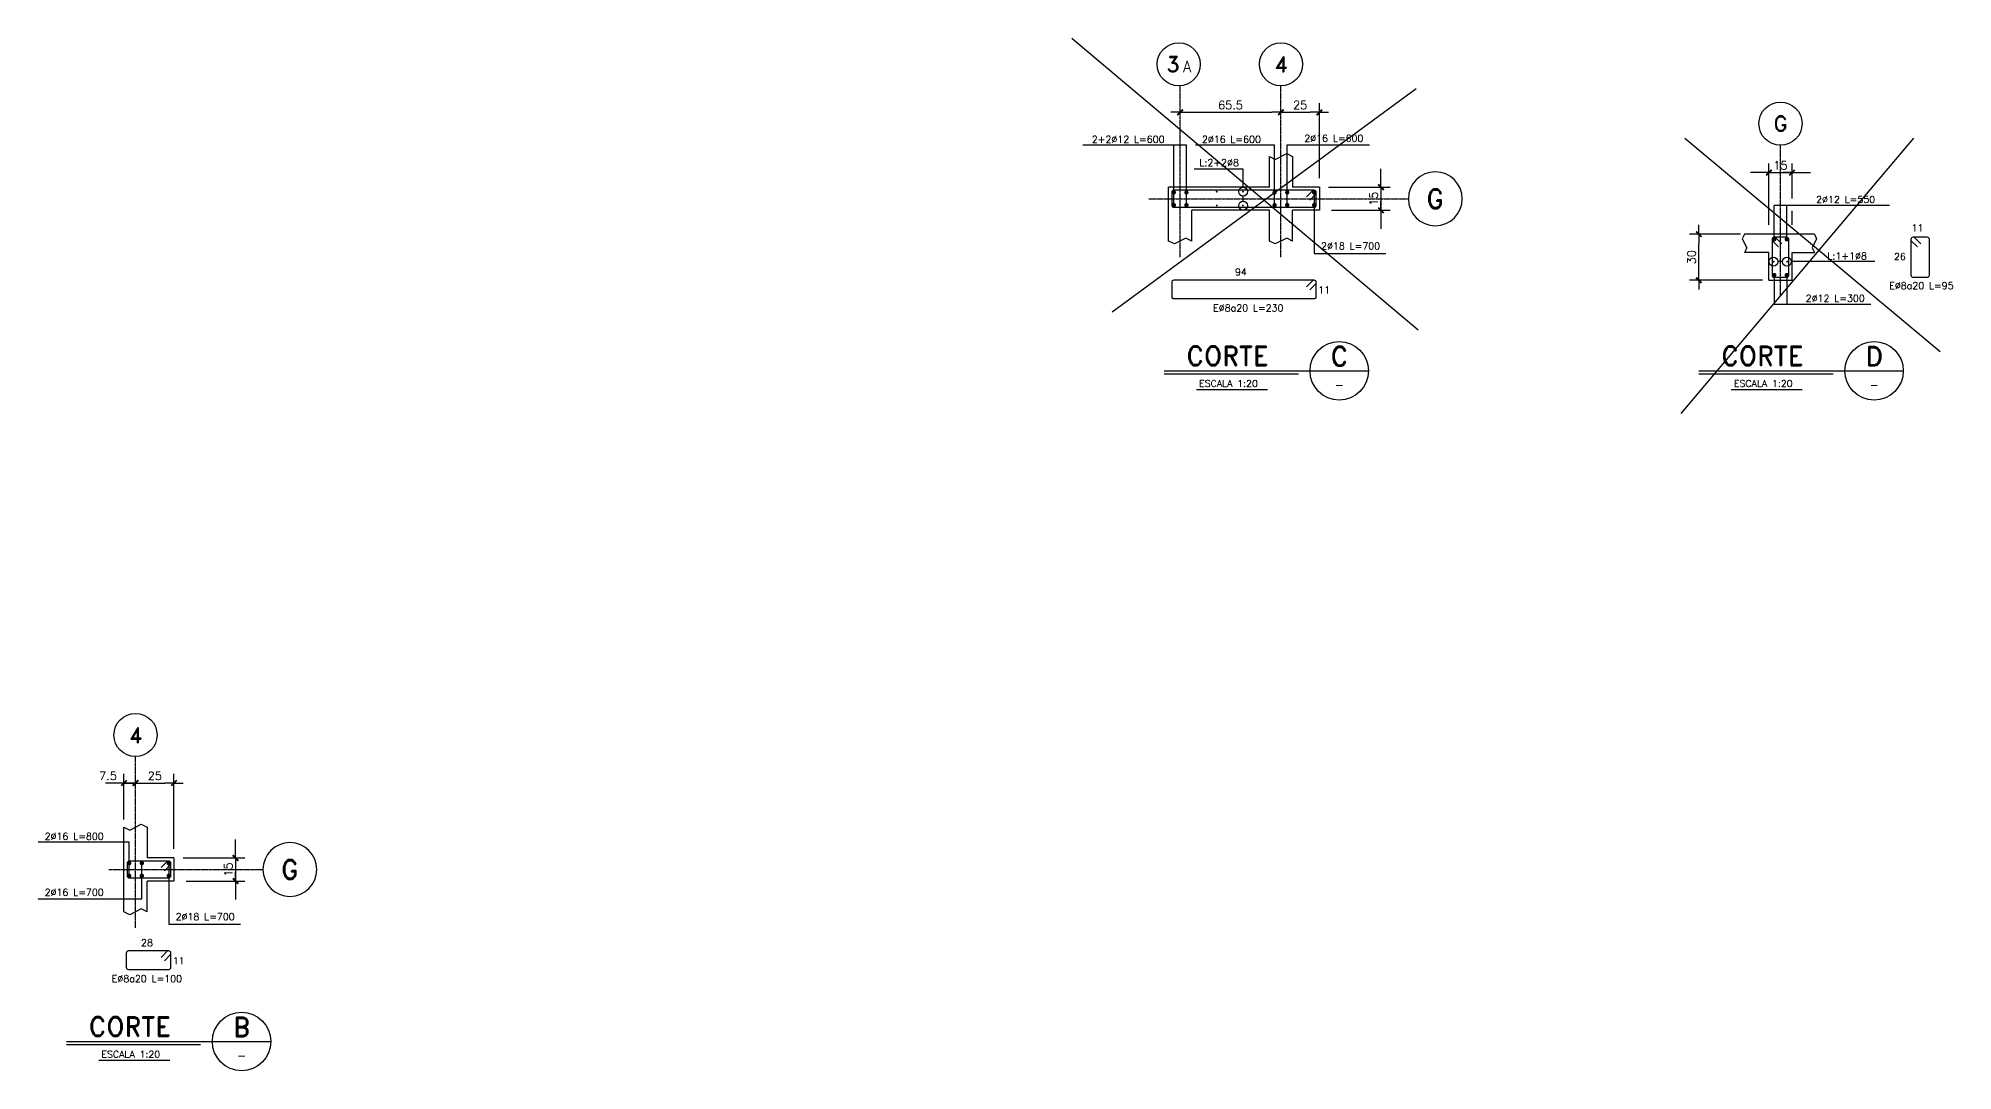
# Model space of a CAD drawing. Header units: millimetres. Extents: x 7445 to 13932, y -1320 to 2057.
# Drawn here: x 10822 to 13932, y -963 to 715 of the extents above; entities that cross this region are included whole.
import ezdxf
from ezdxf.enums import TextEntityAlignment as Align

# ---------------------------------------------------------------- set-up
doc = ezdxf.new("R2010")
doc.units = ezdxf.units.MM
doc.header["$LTSCALE"] = 0.5
doc.linetypes.add('EJES', pattern=[12.5, 10, -1, 0.5, -1])
for name, color, linetype in [('A-LINEA 015', 6, 'Continuous'), ('CONTORNOS', 3, 'Continuous'), ('CORTES', 5, 'Continuous')]:
    doc.layers.add(name, color=color, linetype=linetype)
doc.styles.add('ROMAND', font='romand')
doc.styles.add('ROMANS', font='romans')
doc.styles.add('ROMANS0', font='romans.shx')
doc.styles.add('SIETE50', font='ROMAND.SHX', dxfattribs={"height": 31.5})
doc.dimstyles.new('ING20', dxfattribs={"dimscale": 50, "dimtxt": 0.27, "dimasz": 0.3, "dimexe": 0.3, "dimexo": 1, "dimgap": 0.1, "dimtad": 1, "dimlfac": 0.4, "dimzin": 12, "dimdsep": 46, "dimtxsty": 'ROMANS', "dimblk1": 'TICK1', "dimblk2": 'TICK1', "dimsah": 1, "dimcen": 0.09, "dimse1": 1, "dimse2": 1, "dimclrd": 2, "dimclre": 1, "dimclrt": 3, "dimadec": 0, "dimazin": 0, "dimtfac": 1, "dimtix": 1, "dimtmove": 2, "dimatfit": 3, "dimldrblk": 'TICK1', "dimfxl": 1, "dimtolj": 1, "dimtzin": 12, "dimarcsym": 0})

# ---------------------------------------------------------------- blocks, each defined once
blk = doc.blocks.new('TICK1')
at = {"color": 2}
for points in [[(0, 0), (-1, 0)], [(0, 0), (1, 0)]]:
    blk.add_lwpolyline(points, dxfattribs=at)
at = {"color": 2, "const_width": 0.2}
blk.add_lwpolyline([(-0.3, -0.3), (0.3, 0.3)], dxfattribs=at)
blk = doc.blocks.new('*D51')
at = {"layer": 'CORTES', "color": 2, "lineweight": -2}
for p, q in [((13618.6, 496.8), (13603.6, 496.8)), ((13633.6, 496.8), (13671.1, 496.8)), ((13686.1, 496.8), (13701.1, 496.8))]:
    blk.add_line(p, q, dxfattribs=at)
at = {"layer": 'Defpoints', "color": 0}
for p in [(13633.6, 496.8), (13671.1, 496.8), (13671.1, 496.8)]:
    blk.add_point(p, dxfattribs=at)
at = {"layer": 'CORTES', "color": 2, "lineweight": -2, "xscale": 15, "yscale": 15, "zscale": 15}
blk.add_blockref('TICK1', (13633.6, 496.8), dxfattribs=at)
at = {"layer": 'CORTES', "color": 2, "lineweight": -2, "xscale": 15, "yscale": 15, "zscale": 15, "rotation": 180}
blk.add_blockref('TICK1', (13671.1, 496.8), dxfattribs=at)
at = {"layer": 'CORTES', "color": 3, "insert": (13652.3, 508.5), "char_height": 13.5, "attachment_point": 5, "style": 'ROMANS'}
blk.add_mtext('\\A1;15', dxfattribs=at)
blk = doc.blocks.new('*D52')
at = {"layer": 'CORTES', "color": 2, "lineweight": -2}
blk.add_line((13519.6, 336.8), (13519.6, 381.8), dxfattribs=at)
at = {"layer": 'Defpoints', "color": 0}
for p in [(13519.6, 396.8), (13519.6, 396.8), (13519.6, 321.8)]:
    blk.add_point(p, dxfattribs=at)
at = {"layer": 'CORTES', "color": 2, "lineweight": -2, "xscale": 15, "yscale": 15, "zscale": 15}
for p, rotation in [((13519.6, 396.8), 90), ((13519.6, 321.8), 270)]:
    blk.add_blockref('TICK1', p, dxfattribs=dict(at, rotation=rotation))
at = {"layer": 'CORTES', "color": 3, "insert": (13507.8, 359.3), "char_height": 13.5, "attachment_point": 5, "rotation": 90, "style": 'ROMANS'}
blk.add_mtext('\\A1;30', dxfattribs=at)
blk = doc.blocks.new('t-corte')
at = {"color": 6}
for p, q in [((-169.7, -4.9), (162.3, -4.9)), ((-169.7, -9.9), (48.3, -9.9))]:
    blk.add_line(p, q, dxfattribs=at)
at = {"color": 3}
blk.add_line((-117.3, -35.3), (-1.8, -35.3), dxfattribs=at)
blk.add_circle((114.8, -4.9), 47.5, dxfattribs=at)
at = {"color": 6, "style": 'SIETE50'}
blk.add_text('CORTE', height=31.5, dxfattribs=at).set_placement((-133.4, 3.7))
blk.add_attdef('A', text='', height=31.5, dxfattribs=at).set_placement((114.9, 18.7), align=Align.MIDDLE_CENTER)
at = {"color": 3, "style": 'ROMANS'}
blk.add_attdef('ESCALA', (-113, -31.1), '', height=11.2, dxfattribs=at)
blk.add_attdef('-', text='', height=13, dxfattribs=at).set_placement((115, -27.7), align=Align.MIDDLE)
blk = doc.blocks.new('EJE-1')
at = {"color": 3, "linetype": 'Continuous'}
blk.add_circle((0, 0), 35, dxfattribs=at)
at = {"color": 5, "linetype": 'Continuous', "style": 'ROMAND'}
blk.add_attdef('0', text='', height=25, dxfattribs=at).set_placement((0.2, 0), align=Align.MIDDLE)
blk = doc.blocks.new('*D53')
at = {"layer": 'CORTES', "color": 2, "lineweight": -2}
for p, q in [((11142.2, -602.4), (11142.2, -587.4)), ((11142.2, -617.4), (11142.2, -654.9)), ((11142.2, -669.9), (11142.2, -684.9))]:
    blk.add_line(p, q, dxfattribs=at)
at = {"layer": 'Defpoints', "color": 0}
for p in [(11142.2, -617.4), (11142.2, -654.9), (11142.2, -654.9)]:
    blk.add_point(p, dxfattribs=at)
at = {"layer": 'CORTES', "color": 2, "lineweight": -2, "xscale": 15, "yscale": 15, "zscale": 15}
for p, rotation in [((11142.2, -617.4), 270), ((11142.2, -654.9), 90)]:
    blk.add_blockref('TICK1', p, dxfattribs=dict(at, rotation=rotation))
at = {"layer": 'CORTES', "color": 3, "insert": (11130.5, -636.2), "char_height": 13.5, "attachment_point": 5, "rotation": 90, "style": 'ROMANS'}
blk.add_mtext('\\A1;15', dxfattribs=at)
blk = doc.blocks.new('*D54')
at = {"layer": 'CORTES', "color": 2, "lineweight": -2}
blk.add_line((10994.7, -495.6), (11027.2, -495.6), dxfattribs=at)
at = {"layer": 'Defpoints', "color": 0}
for p in [(10979.7, -495.6), (11042.2, -495.6), (11042.2, -495.6)]:
    blk.add_point(p, dxfattribs=at)
at = {"layer": 'CORTES', "color": 2, "lineweight": -2, "xscale": 15, "yscale": 15, "zscale": 15, "rotation": 180}
blk.add_blockref('TICK1', (10979.7, -495.6), dxfattribs=at)
at = {"layer": 'CORTES', "color": 2, "lineweight": -2, "xscale": 15, "yscale": 15, "zscale": 15}
blk.add_blockref('TICK1', (11042.2, -495.6), dxfattribs=at)
at = {"layer": 'CORTES', "color": 3, "insert": (11011, -483.9), "char_height": 13.5, "attachment_point": 5, "style": 'ROMANS'}
blk.add_mtext('\\A1;25', dxfattribs=at)
blk = doc.blocks.new('*D55')
at = {"layer": 'CORTES', "color": 2, "lineweight": -2}
for p, q in [((10946, -495.6), (10931, -495.6)), ((10979.7, -495.6), (10961, -495.6)), ((10994.7, -495.6), (11009.7, -495.6))]:
    blk.add_line(p, q, dxfattribs=at)
at = {"layer": 'Defpoints', "color": 0}
for p in [(10961, -495.6), (10961, -495.6), (10979.7, -495.6)]:
    blk.add_point(p, dxfattribs=at)
at = {"layer": 'CORTES', "color": 2, "lineweight": -2, "xscale": 15, "yscale": 15, "zscale": 15}
blk.add_blockref('TICK1', (10961, -495.6), dxfattribs=at)
at = {"layer": 'CORTES', "color": 2, "lineweight": -2, "xscale": 15, "yscale": 15, "zscale": 15, "rotation": 180}
blk.add_blockref('TICK1', (10979.7, -495.6), dxfattribs=at)
at = {"layer": 'CORTES', "color": 3, "insert": (10934.9, -483.9), "char_height": 13.5, "attachment_point": 5, "style": 'ROMANS'}
blk.add_mtext('\\A1;7.5', dxfattribs=at)
blk = doc.blocks.new('*D56')
at = {"layer": 'CORTES', "color": 2, "lineweight": -2}
for p, q in [((13003.2, 488), (13003.2, 503)), ((13003.2, 473), (13003.2, 435.5)), ((13003.2, 420.5), (13003.2, 405.5))]:
    blk.add_line(p, q, dxfattribs=at)
at = {"layer": 'Defpoints', "color": 0}
for p in [(13003.2, 473), (13003.2, 435.5), (13003.2, 435.5)]:
    blk.add_point(p, dxfattribs=at)
at = {"layer": 'CORTES', "color": 2, "lineweight": -2, "xscale": 15, "yscale": 15, "zscale": 15}
for p, rotation in [((13003.2, 473), 270), ((13003.2, 435.5), 90)]:
    blk.add_blockref('TICK1', p, dxfattribs=dict(at, rotation=rotation))
at = {"layer": 'CORTES', "color": 3, "insert": (12991.4, 454.3), "char_height": 13.5, "attachment_point": 5, "rotation": 90, "style": 'ROMANS'}
blk.add_mtext('\\A1;15', dxfattribs=at)
blk = doc.blocks.new('*D57')
at = {"layer": 'CORTES', "color": 2, "lineweight": -2}
blk.add_line((12855.7, 594.8), (12888.2, 594.8), dxfattribs=at)
at = {"layer": 'Defpoints', "color": 0}
for p in [(12840.7, 594.8), (12903.2, 594.8), (12903.2, 594.8)]:
    blk.add_point(p, dxfattribs=at)
at = {"layer": 'CORTES', "color": 2, "lineweight": -2, "xscale": 15, "yscale": 15, "zscale": 15, "rotation": 180}
blk.add_blockref('TICK1', (12840.7, 594.8), dxfattribs=at)
at = {"layer": 'CORTES', "color": 2, "lineweight": -2, "xscale": 15, "yscale": 15, "zscale": 15}
blk.add_blockref('TICK1', (12903.2, 594.8), dxfattribs=at)
at = {"layer": 'CORTES', "color": 3, "insert": (12871.9, 606.6), "char_height": 13.5, "attachment_point": 5, "style": 'ROMANS'}
blk.add_mtext('\\A1;25', dxfattribs=at)
blk = doc.blocks.new('*D58')
at = {"layer": 'CORTES', "color": 2, "lineweight": -2}
blk.add_line((12691.9, 594.8), (12825.7, 594.8), dxfattribs=at)
at = {"layer": 'Defpoints', "color": 0}
for p in [(12676.9, 594.8), (12840.7, 594.8), (12840.7, 594.8)]:
    blk.add_point(p, dxfattribs=at)
at = {"layer": 'CORTES', "color": 2, "lineweight": -2, "xscale": 15, "yscale": 15, "zscale": 15, "rotation": 180}
blk.add_blockref('TICK1', (12676.9, 594.8), dxfattribs=at)
at = {"layer": 'CORTES', "color": 2, "lineweight": -2, "xscale": 15, "yscale": 15, "zscale": 15}
blk.add_blockref('TICK1', (12840.7, 594.8), dxfattribs=at)
at = {"layer": 'CORTES', "color": 3, "insert": (12758.8, 606.6), "char_height": 13.5, "attachment_point": 5, "style": 'ROMANS'}
blk.add_mtext('\\A1;65.5', dxfattribs=at)
blk = doc.blocks.new('eje-3')
at = {"color": 3, "linetype": 'Continuous'}
blk.add_circle((0, 0), 35, dxfattribs=at)
at = {"color": 5, "linetype": 'Continuous', "style": 'ROMAND'}
for height, p in [(25, (-9.2, 0)), (18, (13.7, -3.6))]:
    blk.add_attdef('0', text='', height=height, dxfattribs=at).set_placement(p, align=Align.MIDDLE)

msp = doc.modelspace()

# ---------------------------------------------------------------- linework, layer by layer
at = {"layer": 'CONTORNOS', "ltscale": 0.5}
for p, q in [((12500.917, 715.198), (13063.871, 240.972)), ((12566.377, 270.407), (13060.598, 633.435)), ((13490.963, 105.324), (13868.82, 552.929)), ((13497.058, 552.929), (13911.481, 205.807))]:
    msp.add_line(p, q, dxfattribs=at)
at = {"layer": 'CONTORNOS', "color": 2, "ltscale": 0.5}
for p, q in [((12821.915, 523.004), (12831.29, 518.316)), ((12831.29, 518.316), (12850.04, 527.691)), ((12850.04, 527.691), (12859.415, 523.004)), ((12667.54, 380.816), (12658.165, 385.504)), ((12686.29, 390.191), (12667.54, 380.816)), ((12695.665, 385.504), (12686.29, 390.191)), ((12831.29, 380.816), (12821.915, 385.504)), ((12850.04, 390.191), (12831.29, 380.816)), ((12859.415, 385.504), (12850.04, 390.191)), ((13594.072, 396.791), (13590.322, 389.291)), ((13590.322, 389.291), (13597.822, 374.291)), ((13597.822, 374.291), (13594.072, 366.791)), ((13711.065, 389.291), (13703.565, 374.291)), ((13703.565, 374.291), (13707.315, 366.791)), ((13707.315, 396.791), (13711.065, 389.291)), ((10960.953, -567.415), (10970.328, -572.102)), ((10970.328, -572.102), (10989.078, -562.727)), ((10989.078, -562.727), (10998.453, -567.415)), ((10970.328, -709.602), (10960.953, -704.915)), ((10989.078, -700.227), (10970.328, -709.602)), ((10998.453, -704.915), (10989.078, -700.227))]:
    msp.add_line(p, q, dxfattribs=at)
at = {"layer": 'CORTES', "color": 1, "linetype": 'EJES'}
for p, q in [((12676.915, 359.409), (12676.915, 637.862)), ((12840.665, 359.409), (12840.665, 637.862)), ((13652.323, 297.41), (13652.323, 541.408)), ((12626.142, 454.254), (13047.781, 454.254)), ((10979.703, -731.01), (10979.703, -452.556)), ((10936.572, -636.165), (11186.819, -636.165))]:
    msp.add_line(p, q, dxfattribs=at)
at = {"layer": 'CORTES', "color": 1}
for p, q in [((12903.165, 488.004), (12903.165, 609.801)), ((12518.58, 541.835), (12687.165, 541.835)), ((12666.665, 444.006), (12666.665, 541.835)), ((12687.165, 444.006), (12687.165, 541.835)), ((12701.925, 541.835), (12830.415, 541.835)), ((12830.415, 444.006), (12830.415, 541.835)), ((12850.915, 443.892), (12850.915, 541.835)), ((12850.915, 541.835), (12984.799, 541.835)), ((12779.304, 502.407), (12699.765, 502.407)), ((12779.304, 473.056), (12779.304, 502.407)), ((13633.573, 411.791), (13633.573, 511.791)), ((13671.073, 454.948), (13671.073, 511.791)), ((12918.165, 473.004), (13018.165, 473.004)), ((12779.304, 450.205), (12779.304, 458.579)), ((12894.662, 464.506), (12894.662, 365.457)), ((12922.953, 435.504), (13018.165, 435.504)), ((13642.07, 387.958), (13642.07, 443.225)), ((13829.455, 443.225), (13642.075, 443.225)), ((13662.57, 387.958), (13662.57, 443.225)), ((13671.073, 411.791), (13671.073, 434.595)), ((13587.52, 396.791), (13504.58, 396.791)), ((12894.662, 365.457), (13011.349, 365.457)), ((13655.473, 352.082), (13648.11, 352.082)), ((13805.646, 352.082), (13671.073, 352.082)), ((13623.013, 321.791), (13504.58, 321.791)), ((13642.07, 330.297), (13642.07, 282.341)), ((13662.57, 330.297), (13662.57, 282.341)), ((13798.865, 282.341), (13642.075, 282.341)), ((10960.953, -554.973), (10960.953, -480.617)), ((11042.203, -602.415), (11042.203, -480.617)), ((10821.76, -590.934), (10969.453, -590.934)), ((10969.453, -646.412), (10969.453, -590.934)), ((11057.203, -617.415), (11157.203, -617.415)), ((10989.953, -683.964), (10989.953, -624.917)), ((11033.7, -625.912), (11033.7, -724.961)), ((10821.76, -683.964), (10989.953, -683.964)), ((11061.992, -654.915), (11157.203, -654.915)), ((11033.7, -724.961), (11150.387, -724.961))]:
    msp.add_line(p, q, dxfattribs=at)
at = {"layer": 'CORTES'}
for p, q in [((12821.915, 473.004), (12821.915, 523.004)), ((12859.415, 523.004), (12859.415, 473.004)), ((12658.165, 385.504), (12658.165, 473.004)), ((12821.915, 473.004), (12658.165, 473.004)), ((12903.165, 473.004), (12859.415, 473.004)), ((12903.165, 473.004), (12903.165, 435.504)), ((12695.665, 385.504), (12695.665, 435.504)), ((12821.915, 435.504), (12695.665, 435.504)), ((12821.915, 385.504), (12821.915, 435.504)), ((12859.415, 385.504), (12859.415, 435.504)), ((12903.165, 435.504), (12859.415, 435.504)), ((13707.315, 396.791), (13594.072, 396.791)), ((13633.573, 366.791), (13594.072, 366.791)), ((13633.573, 321.791), (13633.573, 366.791)), ((13671.073, 321.791), (13671.073, 366.791)), ((13671.073, 366.791), (13707.315, 366.791)), ((13633.573, 321.791), (13671.073, 321.791)), ((10960.953, -704.915), (10960.953, -567.415)), ((10998.453, -567.415), (10998.453, -617.415)), ((11042.203, -617.415), (10998.453, -617.415)), ((11042.203, -617.415), (11042.203, -654.915)), ((10998.453, -704.915), (10998.453, -654.915)), ((11042.203, -654.915), (10998.453, -654.915))]:
    msp.add_line(p, q, dxfattribs=at)
at = {"layer": 'CORTES', "color": 2}
for p, q in [((12892.862, 468.006), (12882.255, 457.4)), ((12898.162, 462.706), (12887.555, 452.1)), ((13638.57, 386.489), (13649.177, 375.882)), ((13643.87, 391.789), (13654.477, 381.182)), ((11031.9, -622.412), (11021.293, -633.019)), ((11037.2, -627.712), (11026.593, -638.319))]:
    msp.add_line(p, q, dxfattribs=at)
at = {"layer": 'CORTES', "color": 7, "ltscale": 0.5}
for p, q in [((13864.163, 386.489), (13874.77, 375.882)), ((13869.463, 391.789), (13880.07, 381.182)), ((12892.862, 321.886), (12882.255, 311.279)), ((12898.162, 316.586), (12887.555, 305.979)), ((11031.9, -768.532), (11021.293, -779.139)), ((11037.2, -773.832), (11026.593, -784.439))]:
    msp.add_line(p, q, dxfattribs=at)
at = {"layer": 'CORTES', "color": 2}
for points in [[(12663.165, 444.006, 0.41421356), (12666.665, 440.506), (12894.662, 440.506, 0.41421356), (12898.162, 444.006), (12898.162, 450.506), (12898.162, 464.506, 0.41421356), (12894.662, 468.006), (12666.665, 468.006, 0.41421356), (12663.165, 464.506)], [(13662.57, 326.791, 0.41421356), (13666.07, 330.291), (13666.07, 388.289, 0.41421356), (13662.57, 391.789), (13656.07, 391.789), (13642.07, 391.789, 0.41421356), (13638.57, 388.289), (13638.57, 330.291, 0.41421356), (13642.07, 326.791)], [(10965.953, -646.412, 0.41421356), (10969.453, -649.912), (11033.7, -649.912, 0.41421356), (11037.2, -646.412), (11037.2, -639.912), (11037.2, -625.912, 0.41421356), (11033.7, -622.412), (10969.453, -622.412, 0.41421356), (10965.953, -625.912)]]:
    msp.add_lwpolyline(points, format="xyb", close=True, dxfattribs=at)
for points, const_width in [([(12666.665, 466.256, 1), (12666.665, 462.756, 1)], 3.5), ([(12687.165, 466.256, -1), (12687.165, 462.756, -1)], 3.5), ([(12830.415, 466.256, 1), (12830.415, 462.756, 1)], 3.5), ([(12850.915, 466.256, -1), (12850.915, 462.756, -1)], 3.5), ([(12894.662, 466.256, 1), (12894.662, 462.756, 1)], 3.5), ([(12666.665, 445.756, 1), (12666.665, 442.256, 1)], 3.5), ([(12687.165, 445.756, -1), (12687.165, 442.256, -1)], 3.5), ([(12830.415, 445.756, 1), (12830.415, 442.256, 1)], 3.5), ([(12850.915, 445.756, -1), (12850.915, 442.256, -1)], 3.5), ([(12894.662, 445.756, 1), (12894.662, 442.256, 1)], 3.5), ([(13640.32, 388.289, 1), (13643.82, 388.289, 1)], 3.5), ([(13660.82, 388.289, 1), (13664.32, 388.289, 1)], 3.5), ([(13640.65, 352.026, -1), (13642.15, 352.026, -1)], 1.5), ([(13662.49, 352.026, -1), (13663.99, 352.026, -1)], 1.5), ([(13640.32, 330.291, 1), (13643.82, 330.291, 1)], 3.5), ([(13660.82, 330.291, 1), (13664.32, 330.291, 1)], 3.5), ([(10969.453, -624.162, 1), (10969.453, -627.662, 1)], 3.5), ([(10969.453, -644.662, 1), (10969.453, -648.162, 1)], 3.5), ([(10989.953, -624.162, -1), (10989.953, -627.662, -1)], 3.5), ([(10989.953, -644.662, -1), (10989.953, -648.162, -1)], 3.5), ([(11033.7, -624.162, 1), (11033.7, -627.662, 1)], 3.5), ([(11033.7, -644.662, 1), (11033.7, -648.162, 1)], 3.5)]:
    msp.add_lwpolyline(points, format="xyb", close=True, dxfattribs=dict(at, const_width=const_width))
at = {"layer": 'CORTES', "color": 2, "ltscale": 0.5, "const_width": 1.5}
for points in [[(12735.638, 465.818, 1), (12737.138, 465.818, 1)], [(12778.226, 465.818, 1), (12779.726, 465.818, 1)], [(12735.638, 443.222, -1), (12737.138, 443.222, -1)], [(12778.226, 443.222, -1), (12779.726, 443.222, -1)]]:
    msp.add_lwpolyline(points, format="xyb", close=True, dxfattribs=at)
at = {"layer": 'CORTES', "color": 7, "ltscale": 0.5, "elevation": 0}
for points in [[(13890.663, 326.791, 0.41421356), (13894.163, 330.291), (13894.163, 388.289, 0.41421356), (13890.663, 391.789), (13879.163, 391.789), (13867.663, 391.789, 0.41421356), (13864.163, 388.289), (13864.163, 330.291, 0.41421356), (13867.663, 326.791)], [(12663.165, 295.386, 0.41421356), (12666.665, 291.886), (12894.662, 291.886, 0.41421356), (12898.162, 295.386), (12898.162, 306.886), (12898.162, 318.386, 0.41421356), (12894.662, 321.886), (12666.665, 321.886, 0.41421356), (12663.165, 318.386)], [(10964.705, -795.032, 0.41421356), (10968.205, -798.532), (11033.7, -798.532, 0.41421356), (11037.2, -795.032), (11037.2, -783.532), (11037.2, -772.032, 0.41421356), (11033.7, -768.532), (10968.205, -768.532, 0.41421356), (10964.705, -772.032)]]:
    msp.add_lwpolyline(points, format="xyb", close=True, dxfattribs=at)
at = {"layer": 'CORTES', "color": 1}
for centre in [(12779.304, 465.818), (12779.304, 442.967), (13640.872, 352.082), (13662.712, 352.082)]:
    msp.add_circle(centre, 7.239, dxfattribs=at)

# ---------------------------------------------------------------- block references
at = {"layer": 'A-LINEA 015', "ltscale": 0.5}
ref = msp.add_blockref('eje-3', (12674.665, 672.862), dxfattribs=at)
ref.add_attrib('0', '3', dxfattribs={"layer": '0', "color": 5, "linetype": 'Continuous', "height": 25, "style": 'ROMAND'}).set_placement((12665.474, 672.862), align=Align.MIDDLE)
ref.add_attrib('0', 'A', dxfattribs={"layer": '0', "color": 5, "linetype": 'Continuous', "height": 18, "style": 'ROMAND'}).set_placement((12688.351, 669.279), align=Align.MIDDLE)
for p, values in [((12840.665, 672.862), {'0': '4'}), ((13652.323, 576.408), {'0': 'G'}), ((10979.703, -417.556), {'0': '4'})]:
    msp.add_blockref('EJE-1', p, dxfattribs=at).add_auto_attribs(values)
at = {"layer": 'CORTES'}
ref = msp.add_blockref('EJE-1', (13091.531, 454.254), dxfattribs=dict(at, xscale=-1.25, yscale=1.25, zscale=1.25))
ref.add_attrib('0', 'G', dxfattribs={"layer": '0', "color": 5, "linetype": 'Continuous', "height": 31.25, "style": 'ROMAND'}).set_placement((13091.245, 454.254), align=Align.MIDDLE)
for p, values in [((12820.668, 179.461), {'ESCALA': 'ESCALA 1:20', 'A': 'C', '-': '-'}), ((13689.584, 179.461), {'ESCALA': 'ESCALA 1:20', 'A': 'D', '-': '-'}), ((11037.245, -910.958), {'ESCALA': 'ESCALA 1:20', 'A': 'B', '-': '-'})]:
    msp.add_blockref('t-corte', p, dxfattribs=at).add_auto_attribs(values)
ref = msp.add_blockref('EJE-1', (11230.569, -636.165), dxfattribs=dict(at, xscale=-1.25, yscale=1.25, zscale=1.25))
ref.add_attrib('0', 'G', dxfattribs={"layer": '0', "color": 5, "linetype": 'Continuous', "height": 31.25, "style": 'ROMAND'}).set_placement((11230.283, -636.165), align=Align.MIDDLE)

# ---------------------------------------------------------------- texts
at = {"layer": 'CORTES', "color": 9, "style": 'ROMANS0'}
for s, p in [('2+2%%C12 L=600', (12592.533, 545.07)), ('2%%C16 L=600', (12760.255, 545.07)), ('2%%C16 L=600', (12926.678, 547.073)), ('L:2+2%%c8', (12740.339, 507.485)), ('2%%C12 L=550', (13758.203, 447.463)), ('2%%C18 L=700', (12953.837, 371.815)), ('L:1+1%%c8', (13760.634, 355.594)), ('2%%C12 L=300', (13741.273, 286.58)), ('2%%C16 L=800', (10880.09, -587.699)), ('2%%C16 L=700', (10880.09, -678.726)), ('2%%C18 L=700', (11092.875, -718.603))]:
    msp.add_text(s, height=11.25, dxfattribs=at).set_placement(p, align=Align.CENTER)
at = {"layer": 'CORTES', "color": 3, "ltscale": 0.5, "style": 'ROMANS0'}
for s, p in [('11', (13874.974, 406.789)), ('26', (13846.263, 360.342)), ('94', (12775.625, 335.416)), ('11', (12910.902, 305.825)), ('28', (10998.385, -755.002)), ('11', (11049.94, -784.593))]:
    msp.add_text(s, height=11.25, dxfattribs=at).set_placement(p, align=Align.MIDDLE)
for s, p in [('E%%c8a20 L=95', (13881.265, 307.54)), ('E%%c8a20 L=230', (12787.629, 271.076)), ('E%%c8a20 L=100', (10998.212, -819.342))]:
    msp.add_text(s, height=11.25, dxfattribs=at).set_placement(p, align=Align.CENTER)

# ---------------------------------------------------------------- dimensions: what is measured, and where the dimension line sits
at = {"layer": 'CORTES'}
for base, p1, p2, picture, middle in [((12840.665, 594.801), (12676.915, 594.801), (12840.665, 594.801), '*D58', (12758.79, 606.551)), ((12903.165, 594.801), (12840.665, 594.801), (12903.165, 594.801), '*D57', (12871.915, 606.551)), ((13671.073, 496.791), (13633.573, 496.791), (13671.073, 496.791), '*D51', (13652.323, 508.541)), ((11042.203, -495.617), (10979.703, -495.617), (11042.203, -495.617), '*D54', (11010.953, -483.867))]:
    dim = msp.add_linear_dim(base=base, p1=p1, p2=p2, dimstyle='ING20', dxfattribs=at)
    dim.commit()
    dim.dimension.update_dxf_attribs({"geometry": picture, "text_midpoint": middle})
for base, p1, p2, angle, picture, middle in [((13003.165, 435.504), (13003.165, 473.004), (13003.165, 435.504), 270, '*D56', (12991.415, 454.254)), ((13519.58, 396.791), (13519.58, 321.791), (13519.58, 396.791), 90, '*D52', (13507.83, 359.291)), ((11142.203, -654.915), (11142.203, -617.415), (11142.203, -654.915), 270, '*D53', (11130.453, -636.165))]:
    dim = msp.add_linear_dim(base=base, p1=p1, p2=p2, angle=angle, dimstyle='ING20', dxfattribs=at)
    dim.commit()
    dim.dimension.update_dxf_attribs({"geometry": picture, "text_midpoint": middle})
dim = msp.add_linear_dim(base=(10960.953, -495.617), p1=(10979.703, -495.617), p2=(10960.953, -495.617), angle=180, dimstyle='ING20', dxfattribs=at)
dim.commit()
dim.dimension.update_dxf_attribs({"geometry": '*D55', "text_midpoint": (10934.85, -483.867), "dimtype": 160})

doc.saveas('drawing.dxf')
